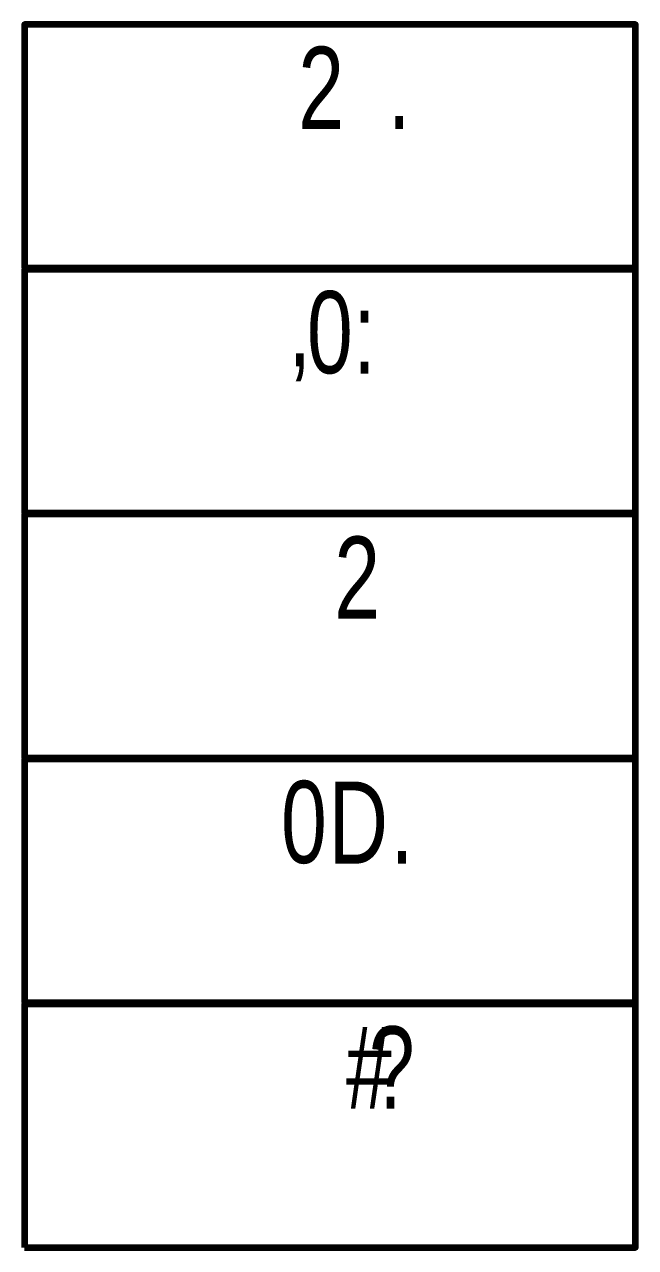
# Model space of a CAD drawing. Header units: inches. Extents: x 19 to 378, y -1 to 556.
# Drawn here: x 206 to 253.1, y 333.3 to 427.7 of the extents above; entities that cross this region are included whole.
import ezdxf

# ---------------------------------------------------------------- set-up
doc = ezdxf.new("R2010")
doc.units = ezdxf.units.IN
doc.layers.add('P', color=250, linetype='CONTINUOUS', lineweight=100)
doc.layers.add('Text', color=250, linetype='CONTINUOUS', lineweight=100)
doc.styles.get("Standard").update_dxf_attribs({"font": 'txt', "width": 0.75})

msp = doc.modelspace()

# ---------------------------------------------------------------- linework, layer by layer
at = {"layer": 'P', "color": 0, "linetype": 'CONTINUOUS'}
for points in [[(206, 408.889), (253.111, 408.889), (253.111, 427.667), (206, 427.667), (206, 408.889)], [(206, 390), (253.111, 390), (253.111, 408.778), (206, 408.778), (206, 390)], [(206, 371.111), (253.111, 371.111), (253.111, 389.889), (206, 389.889), (206, 371.111)], [(206, 352.222), (253.111, 352.222), (253.111, 371), (206, 371), (206, 352.222)], [(206, 333.333), (253.111, 333.333), (253.111, 352.111), (206, 352.111), (206, 333.333)]]:
    msp.add_lwpolyline(points, dxfattribs=at)

# ---------------------------------------------------------------- texts
at = {"layer": 'Text', "color": 0, "linetype": 'CONTINUOUS', "char_height": 6.33333, "width": 6.66667, "attachment_point": 4}
for s, insert in [('{\\fFutura|b0|i0|c1|p15;2}', (227.111, 422.778)), ('{\\fFutura|b0|i0|c1|p15;}', (221.556, 422.778)), ('{\\fFutura|b0|i0|c1|p15; }', (230.778, 422.778)), ('{\\fFutura|b0|i0|c1|p15;.}', (234, 422.778)), ('{\\fFutura|b0|i0|c1|p15;0}', (227.778, 403.889)), ('{\\fFutura|b0|i0|c1|p15;:}', (231.333, 403.889)), ('{\\fFutura|b0|i0|c1|p15;}', (221.889, 403.889)), ('{\\fFutura|b0|i0|c1|p15; }', (234, 403.889)), ('{\\fFutura|b0|i0|c1|p15;,}', (226.333, 403.889)), ('{\\fFutura|b0|i0|c1|p15;2}', (229.889, 385)), ('{\\fFutura|b0|i0|c1|p15;}', (225.444, 385)), ('{\\fFutura|b0|i0|c1|p15;0}', (225.778, 366.111)), ('{\\fFutura|b0|i0|c1|p15;D}', (229.444, 366.111)), ('{\\fFutura|b0|i0|c1|p15;}', (221.444, 366.111)), ('{\\fFutura|b0|i0|c1|p15;.}', (234.222, 366.111)), ('{\\fFutura|b0|i0|c1|p15;#}', (230.778, 347.222)), ('{\\fFutura|b0|i0|c1|p15;?}', (232.556, 347.222)), ('{\\fFutura|b0|i0|c1|p15;}', (224.889, 347.222)), ('{\\fFutura|b0|i0|c1|p15; }', (227.444, 347.222))]:
    msp.add_mtext(s, dxfattribs=dict(at, insert=insert))

doc.saveas('drawing.dxf')
